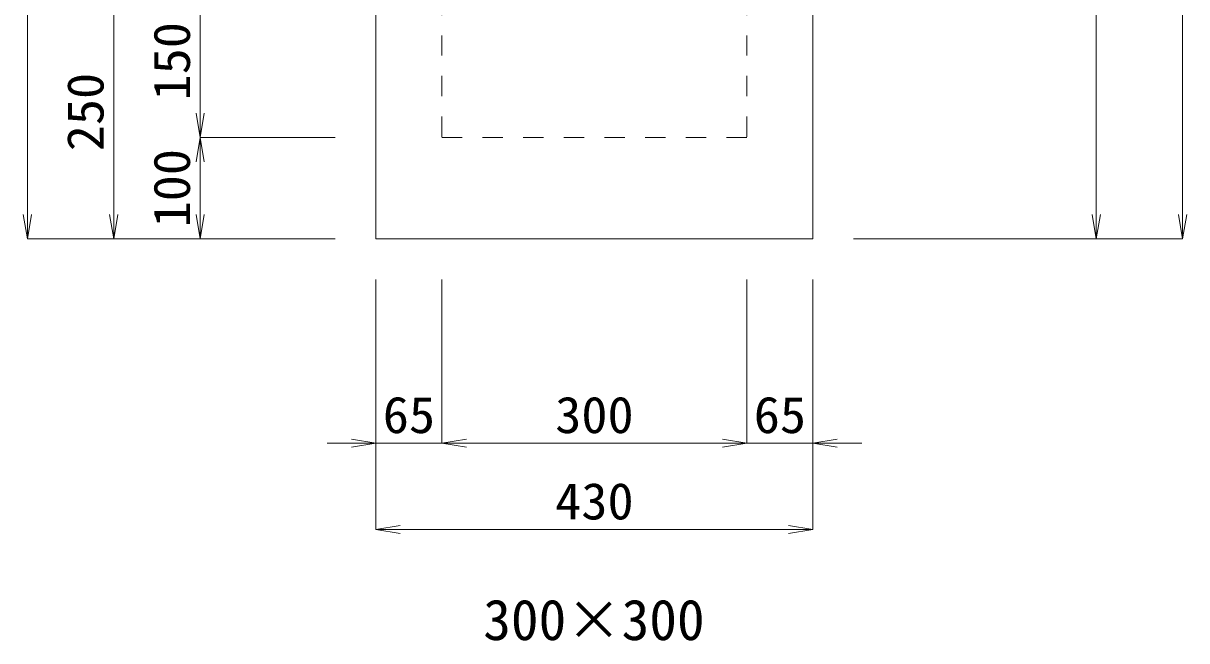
# Model space of a CAD drawing. Units: millimetres at full size. Extents: x -22536 to 51867, y -19720 to 38340.
# Drawn here: x -20531 to -19386, y 19731 to 20339 of the extents above; entities that cross this region are included whole.
import ezdxf
from ezdxf.enums import TextEntityAlignment as Align

# ---------------------------------------------------------------- set-up
doc = ezdxf.new("R2010")
doc.units = ezdxf.units.MM
doc.header["$LTSCALE"] = 20
doc.linetypes.add('USER1', pattern=[2, 1, -1])
doc.layers.add('寸法線', color=7, linetype='Continuous', lineweight=13)
doc.layers.add('本体', color=2, linetype='Continuous', lineweight=13)
doc.layers.add('文字', color=7, linetype='Continuous')
doc.styles.add('ＭＳ 明朝', font='')
doc.styles.get('ＭＳ 明朝').set_extended_font_data('MS Mincho')

# ---------------------------------------------------------------- blocks, each defined once
blk = doc.blocks.new('open_arrow')
at = {"color": 0, "linetype": 'Continuous', "lineweight": -2}
blk.add_lwpolyline([(7.5, 1.25), (0, 0), (7.5, -1.25)], dxfattribs=at)

msp = doc.modelspace()

# ---------------------------------------------------------------- linework, layer by layer
at = {"layer": '寸法線'}
for p, q in [((-20526.82, 20126.58), (-20526.82, 20852.77)), ((-19390.1, 20803.58), (-19390.1, 20126.58)), ((-19475.1, 20676.58), (-19475.1, 20126.58)), ((-20441.82, 20126.58), (-20441.82, 20376.58)), ((-20356.82, 20376.58), (-20356.82, 20226.58)), ((-20223.88, 20226.58), (-20356.82, 20226.58)), ((-20356.82, 20226.58), (-20356.82, 20126.58)), ((-20223.88, 20226.58), (-20356.82, 20226.58)), ((-20223.88, 20126.58), (-20526.82, 20126.58)), ((-20223.88, 20126.58), (-20441.82, 20126.58)), ((-20223.88, 20126.58), (-20356.82, 20126.58)), ((-19713.88, 20126.58), (-19475.1, 20126.58)), ((-19713.88, 20126.58), (-19390.1, 20126.58)), ((-20183.88, 20086.58), (-20183.88, 19925.42)), ((-20183.88, 20086.58), (-20183.88, 19840.42)), ((-20118.88, 20086.58), (-20118.88, 19925.42)), ((-20118.88, 20086.58), (-20118.88, 19925.42)), ((-19818.88, 20086.58), (-19818.88, 19925.42)), ((-19818.88, 20086.58), (-19818.88, 19925.42)), ((-19753.88, 20086.58), (-19753.88, 19925.42)), ((-19753.88, 20086.58), (-19753.88, 19840.42)), ((-20231.88, 19925.42), (-20070.88, 19925.42)), ((-20118.88, 19925.42), (-19818.88, 19925.42)), ((-19866.88, 19925.42), (-19705.88, 19925.42)), ((-20183.88, 19840.42), (-19753.88, 19840.42))]:
    msp.add_line(p, q, dxfattribs=at)
at = {"layer": '本体'}
for p, q in [((-20183.88, 20676.58), (-20183.88, 20126.58)), ((-19753.88, 20676.58), (-19753.88, 20126.58)), ((-20183.88, 20126.58), (-19753.88, 20126.58))]:
    msp.add_line(p, q, dxfattribs=at)
at = {"layer": '本体', "linetype": 'USER1', "lineweight": 15}
for p, q in [((-20118.88, 20447.1), (-20118.88, 20226.58)), ((-19818.88, 20447.1), (-19818.88, 20226.58)), ((-20118.88, 20226.58), (-19818.88, 20226.58))]:
    msp.add_line(p, q, dxfattribs=at)

# ---------------------------------------------------------------- block references
at = {"layer": '寸法線', "xscale": 3.2, "yscale": 3.2}
for p, rotation in [((-20356.82, 20226.58), 90), ((-20356.82, 20226.58), 270), ((-20526.82, 20126.58), 90), ((-20441.82, 20126.58), 90), ((-20356.82, 20126.58), 90), ((-19475.1, 20126.58), 90), ((-19390.1, 20126.58), 90), ((-20183.88, 19925.42), 180), ((-19818.88, 19925.42), 180), ((-19818.88, 19925.42), 180), ((-19753.88, 19840.42), 180)]:
    msp.add_blockref('open_arrow', p, dxfattribs=dict(at, rotation=rotation))
for p in [(-20118.88, 19925.42), (-20118.88, 19925.42), (-19753.88, 19925.42), (-20183.88, 19840.42)]:
    msp.add_blockref('open_arrow', p, dxfattribs=at)

# ---------------------------------------------------------------- texts
at = {"layer": '寸法線', "style": 'ＭＳ 明朝', "width": 1.05}
for s, p in [('150', (-20384.82, 20301.58)), ('250', (-20469.82, 20251.58)), ('100', (-20384.82, 20176.58))]:
    msp.add_text(s, height=36.03, rotation=90, dxfattribs=at).set_placement(p, align=Align.MIDDLE_CENTER)
for s, p in [('65', (-20151.38, 19953.42)), ('300', (-19968.88, 19953.42)), ('65', (-19786.38, 19953.42)), ('430', (-19968.88, 19868.42))]:
    msp.add_text(s, height=36.03, dxfattribs=at).set_placement(p, align=Align.MIDDLE_CENTER)
at = {"layer": '文字', "style": 'ＭＳ 明朝'}
msp.add_text('300×300', height=40.03, dxfattribs=at).set_placement((-19969.36, 19751.6), align=Align.MIDDLE_CENTER)

doc.saveas('drawing.dxf')
